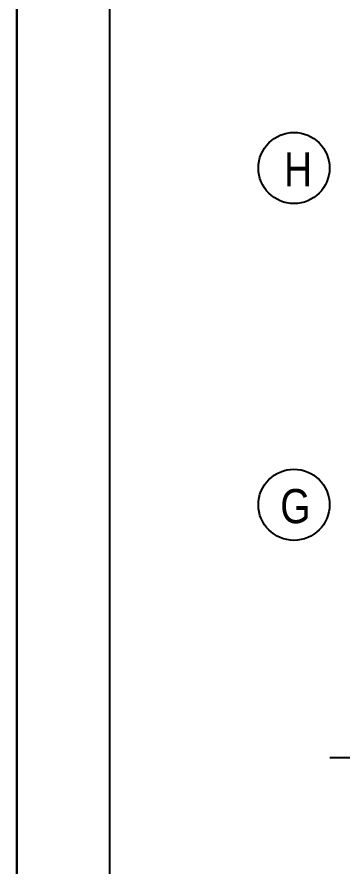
# Model space of a CAD drawing. Header units: millimetres. Extents: x 2148 to 2681, y 758 to 986.
# Drawn here: x 2275.05 to 2282.77, y 858.94 to 879.11 of the extents above; entities that cross this region are included whole.
import ezdxf

# ---------------------------------------------------------------- set-up
doc = ezdxf.new("R2010")
doc.units = ezdxf.units.MM
doc.linetypes.add('CENTER2', pattern=[28.575, 19.05, -3.175, 3.175, -3.175])
for name, color, linetype in [('DIM', 20, 'Continuous'), ('S_GRID LINES', 252, 'Continuous'), ('TEXT', 6, 'Continuous'), ('wall', 4, 'Continuous')]:
    doc.layers.add(name, color=color, linetype=linetype)
doc.styles.add('ARIALNW', font='ARIALN.TTF')

# ---------------------------------------------------------------- blocks, each defined once
blk = doc.blocks.new('A$C1DB67A09')
at = {"layer": 'Defpoints', "ltscale": 0.5, "elevation": 0}
blk.add_lwpolyline([(7.292, -83.48), (108.892, -83.48), (108.892, -7.28), (7.292, -7.28)], close=True, dxfattribs=at)
at = {"layer": 'wall', "color": 16, "linetype": 'ByBlock', "ltscale": 1.5, "elevation": 0}
blk.add_lwpolyline([(9.492, -81.28), (106.692, -81.28), (106.692, -9.48), (9.492, -9.48)], close=True, dxfattribs=at)

msp = doc.modelspace()

# ---------------------------------------------------------------- linework, layer by layer
msp.add_line((2282.481867, 861.5189328), (2302.6700368, 861.5060238))
for centre in [(2281.6301647, 875.518508, 0), (2281.6301647, 867.518508, 0)]:
    msp.add_circle(centre, 0.8452448)
at = {"layer": 'Defpoints', "ltscale": 0.5, "elevation": 0}
msp.add_lwpolyline([(2173.4500187, 833.8388045), (2275.0500187, 833.8388045), (2275.0500187, 910.0388045), (2173.4500187, 910.0388045)], close=True, dxfattribs=at)
at = {"layer": 'S_GRID LINES', "linetype": 'CENTER2', "ltscale": 0.2}
for p, q in [((2304.0428214, 875.518508, 0), (2282.4754095, 875.518508, 0)), ((2304.0428214, 867.518508, 0), (2282.4754095, 867.518508, 0))]:
    msp.add_line(p, q, dxfattribs=at)

# ---------------------------------------------------------------- block references
at = {"layer": 'DIM', "color": 8}
for p in [(2166.158248, 917.3189005), (2267.758248, 917.3189005)]:
    msp.add_blockref('A$C1DB67A09', p, dxfattribs=at)

# ---------------------------------------------------------------- texts
at = {"layer": 'TEXT', "char_height": 0.81, "width": 5.094635714, "attachment_point": 1, "style": 'ARIALNW'}
for s, insert in [('H', (2281.3923349, 875.8922014, 0)), ('G', (2281.3040258, 867.8922014, 0))]:
    msp.add_mtext(s, dxfattribs=dict(at, insert=insert))

doc.saveas('drawing.dxf')
